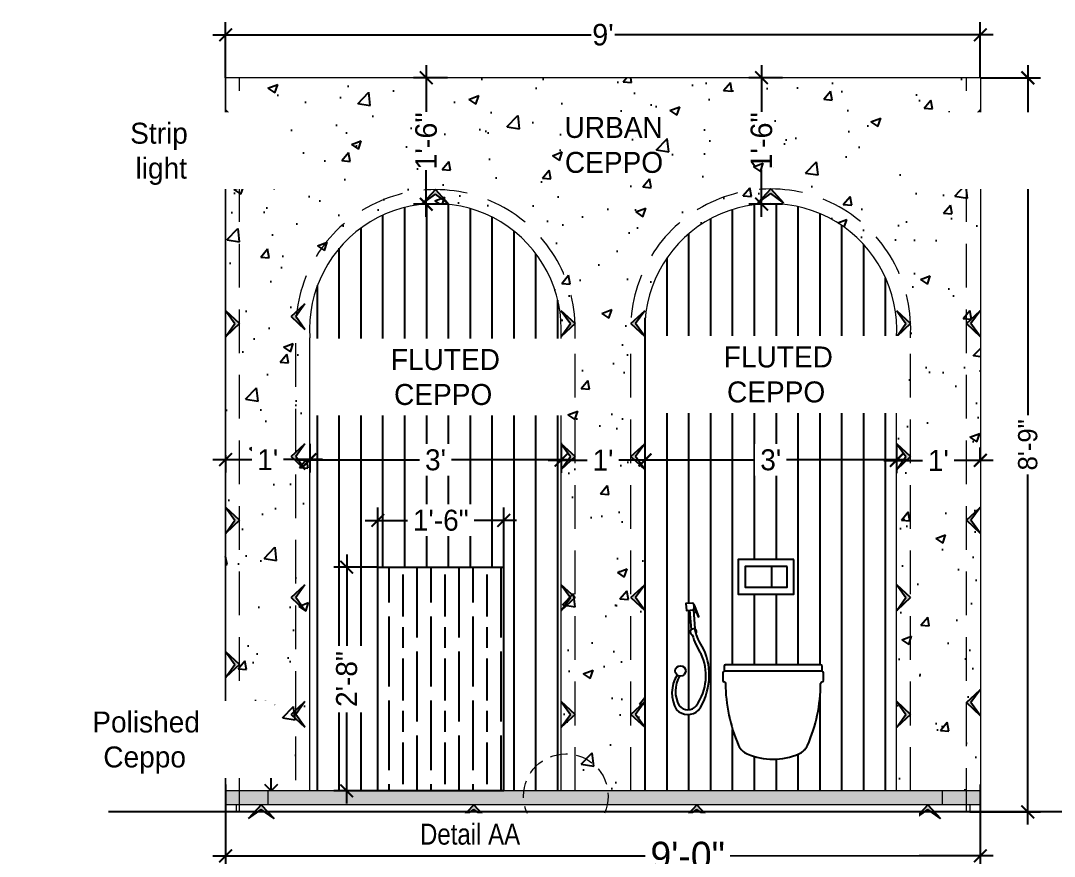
# Model space of a CAD drawing. Header units: inches. Extents: x -137722 to 81594, y -22256 to -1207.
# Drawn here: x -62789.3 to -62641.5, y -2087.5 to -1968 of the extents above; entities that cross this region are included whole.
import ezdxf

# ---------------------------------------------------------------- set-up
doc = ezdxf.new("R2010")
doc.units = ezdxf.units.IN
doc.header["$LTSCALE"] = 0.05
doc.header["$MEASUREMENT"] = 0
doc.header["$PDMODE"] = 3
doc.header["$PDSIZE"] = -4
doc.linetypes.add('A2-XREF-115_FURN$0$HIDDEN', pattern=[0.375, 0.25, -0.125])
doc.linetypes.add('DASHED2', pattern=[0.375, 0.25, -0.125])
doc.layers.get('Defpoints').update_dxf_attribs({"linetype": 'DASHED2'})
for name, color, linetype in [('Civil Dimension - Text', 7, 'Continuous'), ('Flooring Hatch', 251, 'Continuous'), ('FURNIITURE', 6, 'Continuous'), ('HATCH', 251, 'Continuous'), ('text', 176, 'Continuous')]:
    doc.layers.add(name, color=color, linetype=linetype)
doc.layers.add('FURNITURE', color=36, linetype='Continuous', lineweight=18)
doc.styles.add('4MMOF3-8', font='ARIALN.TTF', dxfattribs={"height": 5.12})
doc.styles.add('9-128OF1-4', font='stylu.ttf')
doc.dimstyles.new('DIM 1-4', dxfattribs={"dimtxt": 3.0792, "dimasz": 1.82, "dimexe": 1.82, "dimexo": 0, "dimgap": 0.09, "dimtad": 0, "dimzin": 0, "dimdsep": 46, "dimlunit": 4, "dimtxsty": '9-128OF1-4', "dimblk": 'ARCHTICK', "dimcen": 1.8125, "dimdle": 1.82, "dimclrd": 8, "dimclre": 8, "dimadec": 0, "dimazin": 0, "dimtfac": 1, "dimtofl": 0, "dimtmove": 0, "dimatfit": 3, "dimldrblk": 'OPEN90', "dimfxl": 1, "dimtolj": 1, "dimtzin": 0, "dimlwd": -1, "dimarcsym": 0})

# ---------------------------------------------------------------- blocks, each defined once
blk = doc.blocks.new('adwawd')
at = {"layer": 'Flooring Hatch', "ltscale": 50, "true_color": 0xcd6928, "transparency": 33554687}
h = blk.add_hatch(color=32, dxfattribs=at)
h.dxf.hatch_style = 1
h.paths.add_polyline_path([(-77941.34, -7094.04), (-77946.01, -7099.05), (-77941.34, -7095.73), (-77936.68, -7099.05)])
at = {"layer": 'Civil Dimension - Text', "color": 2, "ltscale": 50}
for p, q in [((-77941.34, -7094.04), (-77946.01, -7099.05)), ((-77946.01, -7099.05), (-77941.34, -7095.73)), ((-77941.34, -7094.04), (-77936.68, -7099.05)), ((-77936.68, -7099.05), (-77941.34, -7095.73))]:
    blk.add_line(p, q, dxfattribs=at)
blk = doc.blocks.new('_ArchTick')
at = {"color": 0, "const_width": 0.15}
blk.add_lwpolyline([(-0.5, -0.5), (0.5, 0.5)], dxfattribs=at)
blk = doc.blocks.new('*D443')
at = {"layer": 'Civil Dimension - Text', "color": 8, "lineweight": -2, "ltscale": 50, "transparency": 16777216}
for p, q in [((-62738.24, -2046.19), (-62738.24, -2037.67)), ((-62720.24, -2046.19), (-62720.24, -2037.67))]:
    blk.add_line(p, q, dxfattribs=at)
at = {"layer": 'Civil Dimension - Text', "color": 8, "ltscale": 50, "transparency": 16777216}
for p, q in [((-62740.06, -2039.49), (-62733.29, -2039.49)), ((-62718.42, -2039.49), (-62725.2, -2039.49))]:
    blk.add_line(p, q, dxfattribs=at)
at = {"layer": 'Defpoints', "color": 0, "ltscale": 50, "transparency": 16777216}
for p in [(-62738.24, -2039.49), (-62738.24, -2046.19), (-62720.24, -2046.19)]:
    blk.add_point(p, dxfattribs=at)
at = {"layer": 'Civil Dimension - Text', "color": 8, "ltscale": 50, "transparency": 16777216, "xscale": 1.82, "yscale": 1.82, "zscale": 1.82, "rotation": 180}
blk.add_blockref('_ArchTick', (-62738.24, -2039.49), dxfattribs=at)
at = {"layer": 'Civil Dimension - Text', "color": 8, "ltscale": 50, "transparency": 16777216, "xscale": 1.82, "yscale": 1.82, "zscale": 1.82}
blk.add_blockref('_ArchTick', (-62720.24, -2039.49), dxfattribs=at)
at = {"layer": 'Civil Dimension - Text', "color": 0, "ltscale": 50, "transparency": 16777216, "insert": (-62729.24, -2039.49), "char_height": 3, "attachment_point": 5, "style": '9-128OF1-4', "bg_fill": 3, "box_fill_scale": 1.25, "bg_fill_color": 256, "bg_fill_true_color": 13158600, "bg_fill_transparency": 0}
blk.add_mtext('\\A1;1\'-6"', dxfattribs=at)
blk = doc.blocks.new('_Open90')
at = {"color": 0, "linetype": 'ByBlock', "lineweight": -2}
for p, q in [((0, 0), (-1, 0)), ((-0.5, 0.5), (0, 0)), ((0, 0), (-0.5, -0.5))]:
    blk.add_line(p, q, dxfattribs=at)
blk = doc.blocks.new('*D444')
at = {"layer": 'Civil Dimension - Text', "color": 8, "ltscale": 50, "transparency": 16777216}
for p, q in [((-62742.69, -2044.37), (-62742.69, -2057.7)), ((-62742.69, -2080.01), (-62742.69, -2066.68))]:
    blk.add_line(p, q, dxfattribs=at)
at = {"layer": 'Civil Dimension - Text', "color": 8, "lineweight": -2, "ltscale": 50, "transparency": 16777216}
for p, q in [((-62738.24, -2046.19), (-62744.51, -2046.19)), ((-62738.24, -2078.19), (-62744.51, -2078.19))]:
    blk.add_line(p, q, dxfattribs=at)
at = {"layer": 'Defpoints', "color": 0, "ltscale": 50, "transparency": 16777216}
for p in [(-62738.24, -2046.19), (-62742.69, -2078.19), (-62738.24, -2078.19)]:
    blk.add_point(p, dxfattribs=at)
at = {"layer": 'Civil Dimension - Text', "color": 8, "ltscale": 50, "transparency": 16777216, "xscale": 1.82, "yscale": 1.82, "zscale": 1.82}
for p, rotation in [((-62742.69, -2046.19), 90), ((-62742.69, -2078.19), 270)]:
    blk.add_blockref('_ArchTick', p, dxfattribs=dict(at, rotation=rotation))
at = {"layer": 'Civil Dimension - Text', "color": 0, "ltscale": 50, "transparency": 16777216, "insert": (-62742.69, -2062.19), "char_height": 3, "attachment_point": 5, "rotation": 90, "style": '9-128OF1-4', "bg_fill": 3, "box_fill_scale": 1.25, "bg_fill_color": 256, "bg_fill_true_color": 13158600, "bg_fill_transparency": 0}
blk.add_mtext('\\A1;2\'-8"', dxfattribs=at)
blk = doc.blocks.new('*D445')
at = {"layer": 'Civil Dimension - Text', "color": 8, "ltscale": 50, "transparency": 16777216}
for p, q in [((-62645.29, -1974.37), (-62645.29, -2024.45)), ((-62645.29, -2083.01), (-62645.29, -2032.93))]:
    blk.add_line(p, q, dxfattribs=at)
at = {"layer": 'Civil Dimension - Text', "color": 8, "lineweight": -2, "ltscale": 50, "transparency": 16777216}
for p, q in [((-62652.08, -1976.19), (-62643.47, -1976.19)), ((-62653.58, -2081.19), (-62643.47, -2081.19))]:
    blk.add_line(p, q, dxfattribs=at)
at = {"layer": 'Defpoints', "color": 0, "ltscale": 50, "transparency": 16777216}
for p in [(-62652.08, -1976.19), (-62653.58, -2081.19), (-62645.29, -2081.19)]:
    blk.add_point(p, dxfattribs=at)
at = {"layer": 'Civil Dimension - Text', "color": 8, "ltscale": 50, "transparency": 16777216, "xscale": 1.82, "yscale": 1.82, "zscale": 1.82}
for p, rotation in [((-62645.29, -1976.19), 90), ((-62645.29, -2081.19), 270)]:
    blk.add_blockref('_ArchTick', p, dxfattribs=dict(at, rotation=rotation))
at = {"layer": 'Civil Dimension - Text', "color": 0, "ltscale": 50, "transparency": 16777216, "insert": (-62645.29, -2028.69), "char_height": 2.75, "attachment_point": 5, "rotation": 90, "style": '9-128OF1-4'}
blk.add_mtext('\\A1;8\'-9"', dxfattribs=at)
blk = doc.blocks.new('*D446')
at = {"layer": 'Civil Dimension - Text', "color": 8, "lineweight": -2, "ltscale": 50, "transparency": 16777216}
for p, q in [((-62760, -2077.29), (-62760, -2089.31)), ((-62652.08, -2077.29), (-62652.08, -2089.31))]:
    blk.add_line(p, q, dxfattribs=at)
at = {"layer": 'Civil Dimension - Text', "color": 8, "ltscale": 50, "transparency": 16777216}
for p, q in [((-62761.82, -2087.49), (-62699.99, -2087.49)), ((-62650.26, -2087.49), (-62687.87, -2087.49))]:
    blk.add_line(p, q, dxfattribs=at)
at = {"layer": 'Defpoints', "color": 0, "ltscale": 50, "transparency": 16777216}
for p in [(-62760, -2077.29), (-62652.08, -2077.29), (-62652.08, -2087.49)]:
    blk.add_point(p, dxfattribs=at)
at = {"layer": 'Civil Dimension - Text', "color": 8, "ltscale": 50, "transparency": 16777216, "xscale": 1.82, "yscale": 1.82, "zscale": 1.82, "rotation": 180}
blk.add_blockref('_ArchTick', (-62760, -2087.49), dxfattribs=at)
at = {"layer": 'Civil Dimension - Text', "color": 8, "ltscale": 50, "transparency": 16777216, "xscale": 1.82, "yscale": 1.82, "zscale": 1.82}
blk.add_blockref('_ArchTick', (-62652.08, -2087.49), dxfattribs=at)
at = {"layer": 'Civil Dimension - Text', "color": 0, "ltscale": 50, "transparency": 16777216, "insert": (-62693.93, -2087.49), "char_height": 4, "attachment_point": 5, "style": '9-128OF1-4'}
blk.add_mtext('\\A1;9\'-0"', dxfattribs=at)
blk = doc.blocks.new('*D517')
at = {"layer": 'Civil Dimension - Text', "color": 8, "lineweight": -2, "ltscale": 50, "transparency": 16777216}
for p, q in [((-62747.97, -2028.55), (-62747.97, -2032.67)), ((-62712, -2028.55), (-62712, -2032.67))]:
    blk.add_line(p, q, dxfattribs=at)
at = {"layer": 'Civil Dimension - Text', "color": 8, "ltscale": 50, "transparency": 16777216}
for p, q in [((-62749.79, -2030.85), (-62731.65, -2030.85)), ((-62710.18, -2030.85), (-62728.32, -2030.85))]:
    blk.add_line(p, q, dxfattribs=at)
at = {"layer": 'Defpoints', "color": 0, "ltscale": 50, "transparency": 16777216}
for p in [(-62747.97, -2028.55), (-62712, -2028.55), (-62747.97, -2030.85)]:
    blk.add_point(p, dxfattribs=at)
at = {"layer": 'Civil Dimension - Text', "color": 8, "ltscale": 50, "transparency": 16777216, "xscale": 1.82, "yscale": 1.82, "zscale": 1.82, "rotation": 180}
blk.add_blockref('_ArchTick', (-62747.97, -2030.85), dxfattribs=at)
at = {"layer": 'Civil Dimension - Text', "color": 8, "ltscale": 50, "transparency": 16777216, "xscale": 1.82, "yscale": 1.82, "zscale": 1.82}
blk.add_blockref('_ArchTick', (-62712, -2030.85), dxfattribs=at)
at = {"layer": 'Civil Dimension - Text', "color": 0, "ltscale": 50, "transparency": 16777216, "insert": (-62729.99, -2030.85), "char_height": 3, "attachment_point": 5, "style": '9-128OF1-4', "bg_fill": 3, "box_fill_scale": 1.25, "bg_fill_color": 256, "bg_fill_true_color": 13158600, "bg_fill_transparency": 0}
blk.add_mtext("\\A1;3'", dxfattribs=at)
blk = doc.blocks.new('*D518')
at = {"layer": 'Civil Dimension - Text', "color": 8, "lineweight": -2, "ltscale": 50, "transparency": 16777216}
for p, q in [((-62700.04, -2028.55), (-62700.04, -2032.67)), ((-62664.07, -2028.55), (-62664.07, -2032.67))]:
    blk.add_line(p, q, dxfattribs=at)
at = {"layer": 'Civil Dimension - Text', "color": 8, "ltscale": 50, "transparency": 16777216}
for p, q in [((-62701.86, -2030.85), (-62683.72, -2030.85)), ((-62662.25, -2030.85), (-62680.39, -2030.85))]:
    blk.add_line(p, q, dxfattribs=at)
at = {"layer": 'Defpoints', "color": 0, "ltscale": 50, "transparency": 16777216}
for p in [(-62700.04, -2028.55), (-62664.07, -2028.55), (-62700.04, -2030.85)]:
    blk.add_point(p, dxfattribs=at)
at = {"layer": 'Civil Dimension - Text', "color": 8, "ltscale": 50, "transparency": 16777216, "xscale": 1.82, "yscale": 1.82, "zscale": 1.82, "rotation": 180}
blk.add_blockref('_ArchTick', (-62700.04, -2030.85), dxfattribs=at)
at = {"layer": 'Civil Dimension - Text', "color": 8, "ltscale": 50, "transparency": 16777216, "xscale": 1.82, "yscale": 1.82, "zscale": 1.82}
blk.add_blockref('_ArchTick', (-62664.07, -2030.85), dxfattribs=at)
at = {"layer": 'Civil Dimension - Text', "color": 0, "ltscale": 50, "transparency": 16777216, "insert": (-62682.05, -2030.85), "char_height": 3, "attachment_point": 5, "style": '9-128OF1-4', "bg_fill": 3, "box_fill_scale": 1.25, "bg_fill_color": 256, "bg_fill_true_color": 13158600, "bg_fill_transparency": 0}
blk.add_mtext("\\A1;3'", dxfattribs=at)
blk = doc.blocks.new('*D519')
at = {"layer": 'Civil Dimension - Text', "color": 8, "lineweight": -2, "ltscale": 50, "transparency": 16777216}
for p, q in [((-62712.04, -2028.38), (-62712.04, -2032.7)), ((-62700.04, -2028.38), (-62700.04, -2032.7))]:
    blk.add_line(p, q, dxfattribs=at)
at = {"layer": 'Civil Dimension - Text', "color": 8, "ltscale": 50, "transparency": 16777216}
for p, q in [((-62713.86, -2030.88), (-62707.17, -2030.88)), ((-62698.22, -2030.88), (-62704.91, -2030.88))]:
    blk.add_line(p, q, dxfattribs=at)
at = {"layer": 'Defpoints', "color": 0, "ltscale": 50, "transparency": 16777216}
for p in [(-62712.04, -2028.38), (-62700.04, -2028.38), (-62700.04, -2030.88)]:
    blk.add_point(p, dxfattribs=at)
at = {"layer": 'Civil Dimension - Text', "color": 8, "ltscale": 50, "transparency": 16777216, "xscale": 1.82, "yscale": 1.82, "zscale": 1.82, "rotation": 180}
blk.add_blockref('_ArchTick', (-62712.04, -2030.88), dxfattribs=at)
at = {"layer": 'Civil Dimension - Text', "color": 8, "ltscale": 50, "transparency": 16777216, "xscale": 1.82, "yscale": 1.82, "zscale": 1.82}
blk.add_blockref('_ArchTick', (-62700.04, -2030.88), dxfattribs=at)
at = {"layer": 'Civil Dimension - Text', "color": 0, "ltscale": 50, "transparency": 16777216, "insert": (-62706.04, -2030.88), "char_height": 3, "attachment_point": 5, "style": '9-128OF1-4', "bg_fill": 3, "box_fill_scale": 1.25, "bg_fill_color": 256, "bg_fill_true_color": 13158600, "bg_fill_transparency": 0}
blk.add_mtext("\\A1;1'", dxfattribs=at)
blk = doc.blocks.new('*D520')
at = {"layer": 'Civil Dimension - Text', "color": 8, "lineweight": -2, "ltscale": 50, "transparency": 16777216}
for p, q in [((-62652.08, -2030.91), (-62652.08, -2029.09)), ((-62664.08, -2030.91), (-62664.08, -2032.73))]:
    blk.add_line(p, q, dxfattribs=at)
at = {"layer": 'Civil Dimension - Text', "color": 8, "ltscale": 50, "transparency": 16777216}
for p, q in [((-62665.9, -2030.91), (-62659.21, -2030.91)), ((-62650.26, -2030.91), (-62656.95, -2030.91))]:
    blk.add_line(p, q, dxfattribs=at)
at = {"layer": 'Defpoints', "color": 0, "ltscale": 50, "transparency": 16777216}
for p in [(-62664.08, -2030.91), (-62652.08, -2030.91), (-62652.08, -2030.91)]:
    blk.add_point(p, dxfattribs=at)
at = {"layer": 'Civil Dimension - Text', "color": 8, "ltscale": 50, "transparency": 16777216, "xscale": 1.82, "yscale": 1.82, "zscale": 1.82, "rotation": 180}
blk.add_blockref('_ArchTick', (-62664.08, -2030.91), dxfattribs=at)
at = {"layer": 'Civil Dimension - Text', "color": 8, "ltscale": 50, "transparency": 16777216, "xscale": 1.82, "yscale": 1.82, "zscale": 1.82}
blk.add_blockref('_ArchTick', (-62652.08, -2030.91), dxfattribs=at)
at = {"layer": 'Civil Dimension - Text', "color": 0, "ltscale": 50, "transparency": 16777216, "insert": (-62658.08, -2030.91), "char_height": 3, "attachment_point": 5, "style": '9-128OF1-4', "bg_fill": 3, "box_fill_scale": 1.25, "bg_fill_color": 256, "bg_fill_true_color": 13158600, "bg_fill_transparency": 0}
blk.add_mtext("\\A1;1'", dxfattribs=at)
blk = doc.blocks.new('*D521')
at = {"layer": 'Civil Dimension - Text', "color": 8, "ltscale": 50, "transparency": 16777216}
for p, q in [((-62761.82, -2030.81), (-62755.11, -2030.81)), ((-62746.15, -2030.81), (-62752.85, -2030.81))]:
    blk.add_line(p, q, dxfattribs=at)
at = {"layer": 'Civil Dimension - Text', "color": 8, "lineweight": -2, "ltscale": 50, "transparency": 16777216}
for p, q in [((-62760, -2030.19), (-62760, -2032.63)), ((-62747.97, -2030.19), (-62747.97, -2032.63))]:
    blk.add_line(p, q, dxfattribs=at)
at = {"layer": 'Defpoints', "color": 0, "ltscale": 50, "transparency": 16777216}
for p in [(-62760, -2030.19), (-62760, -2030.81), (-62747.97, -2030.19)]:
    blk.add_point(p, dxfattribs=at)
at = {"layer": 'Civil Dimension - Text', "color": 8, "ltscale": 50, "transparency": 16777216, "xscale": 1.82, "yscale": 1.82, "zscale": 1.82, "rotation": 180}
blk.add_blockref('_ArchTick', (-62760, -2030.81), dxfattribs=at)
at = {"layer": 'Civil Dimension - Text', "color": 8, "ltscale": 50, "transparency": 16777216, "xscale": 1.82, "yscale": 1.82, "zscale": 1.82}
blk.add_blockref('_ArchTick', (-62747.97, -2030.81), dxfattribs=at)
at = {"layer": 'Civil Dimension - Text', "color": 0, "ltscale": 50, "transparency": 16777216, "insert": (-62753.98, -2030.81), "char_height": 3, "attachment_point": 5, "style": '9-128OF1-4', "bg_fill": 3, "box_fill_scale": 1.25, "bg_fill_color": 256, "bg_fill_true_color": 13158600, "bg_fill_transparency": 0}
blk.add_mtext("\\A1;1'", dxfattribs=at)
blk = doc.blocks.new('*D538')
at = {"layer": 'Civil Dimension - Text', "color": 8, "ltscale": 50, "transparency": 16777216}
for p, q in [((-62731.32, -1974.37), (-62731.32, -1981.08)), ((-62731.32, -1996.09), (-62731.32, -1989.38))]:
    blk.add_line(p, q, dxfattribs=at)
at = {"layer": 'Civil Dimension - Text', "color": 8, "lineweight": -2, "ltscale": 50, "transparency": 16777216}
for p, q in [((-62728.29, -1976.19), (-62733.14, -1976.19)), ((-62728.29, -1994.27), (-62733.14, -1994.27))]:
    blk.add_line(p, q, dxfattribs=at)
at = {"layer": 'Defpoints', "color": 0, "ltscale": 50, "transparency": 16777216}
for p in [(-62731.32, -1976.19), (-62728.29, -1976.19), (-62728.29, -1994.27)]:
    blk.add_point(p, dxfattribs=at)
at = {"layer": 'Civil Dimension - Text', "color": 8, "ltscale": 50, "transparency": 16777216, "xscale": 1.82, "yscale": 1.82, "zscale": 1.82}
for p, rotation in [((-62731.32, -1976.19), 90), ((-62731.32, -1994.27), 270)]:
    blk.add_blockref('_ArchTick', p, dxfattribs=dict(at, rotation=rotation))
at = {"layer": 'Civil Dimension - Text', "ltscale": 50, "transparency": 16777216, "insert": (-62731.32, -1985.23), "char_height": 3.079, "attachment_point": 5, "rotation": 90, "style": '9-128OF1-4'}
blk.add_mtext('\\A1;1\'-6"', dxfattribs=at)
blk = doc.blocks.new('*D539')
at = {"layer": 'Civil Dimension - Text', "color": 8, "ltscale": 50, "transparency": 16777216}
for p, q in [((-62683.37, -1974.36), (-62683.37, -1981.06)), ((-62683.37, -1996.08), (-62683.37, -1989.37))]:
    blk.add_line(p, q, dxfattribs=at)
at = {"layer": 'Civil Dimension - Text', "color": 8, "lineweight": -2, "ltscale": 50, "transparency": 16777216}
for p, q in [((-62680.35, -1976.18), (-62685.19, -1976.18)), ((-62680.35, -1994.26), (-62685.19, -1994.26))]:
    blk.add_line(p, q, dxfattribs=at)
at = {"layer": 'Defpoints', "color": 0, "ltscale": 50, "transparency": 16777216}
for p in [(-62683.37, -1976.18), (-62680.35, -1976.18), (-62680.35, -1994.26)]:
    blk.add_point(p, dxfattribs=at)
at = {"layer": 'Civil Dimension - Text', "color": 8, "ltscale": 50, "transparency": 16777216, "xscale": 1.82, "yscale": 1.82, "zscale": 1.82}
for p, rotation in [((-62683.37, -1976.18), 90), ((-62683.37, -1994.26), 270)]:
    blk.add_blockref('_ArchTick', p, dxfattribs=dict(at, rotation=rotation))
at = {"layer": 'Civil Dimension - Text', "ltscale": 50, "transparency": 16777216, "insert": (-62683.37, -1985.22), "char_height": 3.079, "attachment_point": 5, "rotation": 90, "style": '9-128OF1-4'}
blk.add_mtext('\\A1;1\'-6"', dxfattribs=at)
blk = doc.blocks.new('*D587')
at = {"layer": 'Civil Dimension - Text', "color": 8, "lineweight": -2, "ltscale": 50, "transparency": 16777216}
for p, q in [((-62760, -1976.19), (-62760, -1968.22)), ((-62652.08, -1976.19), (-62652.08, -1968.22))]:
    blk.add_line(p, q, dxfattribs=at)
at = {"layer": 'Civil Dimension - Text', "color": 8, "ltscale": 50, "transparency": 16777216}
for p, q in [((-62761.82, -1970.04), (-62707.73, -1970.04)), ((-62650.26, -1970.04), (-62704.35, -1970.04))]:
    blk.add_line(p, q, dxfattribs=at)
at = {"layer": 'Defpoints', "color": 0, "ltscale": 50, "transparency": 16777216}
for p in [(-62652.08, -1970.04), (-62760, -1976.19), (-62652.08, -1976.19)]:
    blk.add_point(p, dxfattribs=at)
at = {"layer": 'Civil Dimension - Text', "color": 8, "ltscale": 50, "transparency": 16777216, "xscale": 1.82, "yscale": 1.82, "zscale": 1.82, "rotation": 180}
blk.add_blockref('_ArchTick', (-62760, -1970.04), dxfattribs=at)
at = {"layer": 'Civil Dimension - Text', "color": 8, "ltscale": 50, "transparency": 16777216, "xscale": 1.82, "yscale": 1.82, "zscale": 1.82}
blk.add_blockref('_ArchTick', (-62652.08, -1970.04), dxfattribs=at)
at = {"layer": 'Civil Dimension - Text', "ltscale": 50, "transparency": 16777216, "insert": (-62706.04, -1970.04), "char_height": 3.079, "attachment_point": 5, "style": '9-128OF1-4'}
blk.add_mtext("\\A1;9'", dxfattribs=at)

msp = doc.modelspace()

# ---------------------------------------------------------------- hatches: boundary and pattern name
at = {"ltscale": 50, "true_color": 0x636466}
h = msp.add_hatch(dxfattribs=at)
h.set_pattern_fill('ANSI31', color=251, scale=25, angle=45)
h.paths.add_polyline_path([(-62747.9686, -2013.3722), (-62747.9686, -2078.1898), (-62738.2432, -2078.1898), (-62738.2432, -2046.1898), (-62720.2432, -2046.1898), (-62720.2432, -2078.1898), (-62712.0377, -2078.1898), (-62712.0377, -2013.3722, 1.06791546)])
h.paths.add_polyline_path([(-62735.2553, -2042.9082), (-62724.316, -2042.9082), (-62724.316, -2035.9573), (-62735.2553, -2035.9573)], flags=24)
h.paths.add_polyline_path([(-62739.2613, -2067.7615), (-62739.2613, -2056.8223), (-62746.2122, -2056.8223), (-62746.2122, -2067.7615)], flags=24)
h.paths.add_polyline_path([(-62737.4905, -2024.9579), (-62721.1069, -2024.9579), (-62721.1069, -2012.9806), (-62737.4905, -2012.9806)], flags=24)
h = msp.add_hatch(dxfattribs=at)
h.set_pattern_fill('ANSI31', color=251, scale=25, angle=45)
h.paths.add_polyline_path([(-62700.0377, -2013.3722), (-62700.0377, -2078.1898), (-62664.0769, -2078.1898), (-62664.0769, -2013.3722, 1.06771672)])
h.paths.add_polyline_path([(-62686.7238, -2045.0714), (-62678.7238, -2045.0714), (-62678.7238, -2050.0714), (-62686.7238, -2050.0714)], flags=16)
h.paths.add_polyline_path([(-62685.7238, -2046.0714), (-62679.7238, -2046.0714), (-62679.7238, -2049.0714), (-62685.7238, -2049.0714)], flags=0)
h.paths.add_polyline_path([(-62693.1874, -2051.3131, -0.08547699), (-62693.042, -2051.5861, -0.2054124), (-62692.8913, -2051.7111), (-62692.3291, -2053.2386), (-62692.4302, -2053.2891), (-62692.6863, -2052.6184), (-62693.0841, -2052.6184), (-62692.8959, -2054.9976, -0.45000557), (-62692.7254, -2055.6772, 0.07908782), (-62691.6416, -2057.8729, -0.25854156), (-62692.3628, -2066.6481, -0.39615878), (-62695.5232, -2066.599, -0.28015457), (-62695.435, -2061.616, -0.22729843), (-62695.7153, -2061.0313, -1), (-62694.2153, -2061.0313, -0.47281185), (-62695.1112, -2061.767, 0.26248141), (-62695.1276, -2066.0281, 0.47720467), (-62692.7187, -2066.0038, 0.27532627), (-62692.0301, -2058.513, -0.08906299), (-62693.2637, -2055.8557, -0.5964018), (-62693.3987, -2055.0432), (-62693.6154, -2052.3501), (-62694.1054, -2052.3888), (-62694.1842, -2051.3919)], flags=16)
h.paths.add_polyline_path([(-62674.9156, -2060.1511, -0.41421356), (-62674.7184, -2060.3483), (-62674.7184, -2061.0428, -0.33167927), (-62674.5212, -2061.3074), (-62674.5212, -2062.4116, -0.41386714), (-62674.7181, -2062.6088, 0.41326295), (-62674.9151, -2062.8056, -0.10336346), (-62676.7884, -2071.6791, -0.19194948), (-62678.0372, -2072.9082, -0.20175859), (-62685.3994, -2072.9082, -0.19194948), (-62686.6482, -2071.6791, -0.10336346), (-62688.5215, -2062.8056, 0.41360963), (-62688.7187, -2062.6088), (-62688.7182, -2062.6088, -0.41421356), (-62688.9154, -2062.4116), (-62688.9154, -2061.3074, -0.33167927), (-62688.7182, -2061.0428), (-62688.7182, -2060.3483, -0.41421356), (-62688.5211, -2060.1511)], flags=16)
h.paths.add_polyline_path([(-62689.8786, -2024.5924), (-62673.495, -2024.5924), (-62673.495, -2012.6151), (-62689.8786, -2012.6151)], flags=24)
at = {"ltscale": 50, "true_color": 0xf27172}
h = msp.add_hatch(color=11, dxfattribs=at)
h.dxf.hatch_style = 1
h.paths.add_polyline_path([(-62753.9529, -2078.1898), (-62759.9986, -2078.1898), (-62759.9986, -2080.1898), (-62753.9529, -2080.1898)])
h = msp.add_hatch(color=11, dxfattribs=at)
h.dxf.hatch_style = 1
h.paths.add_polyline_path([(-62662.6848, -2078.9407, -0.03112772), (-62662.638, -2078.1898), (-62753.9529, -2078.1898), (-62753.9529, -2080.1898), (-62662.5544, -2080.1898, -0.05205009)])
h = msp.add_hatch(color=11, dxfattribs=at)
h.dxf.hatch_style = 1
h.paths.add_polyline_path([(-62657.5236, -2078.1898), (-62662.638, -2078.1898, 0.03112772), (-62662.6848, -2078.9407, 0.05205009), (-62662.5544, -2080.1898), (-62657.5236, -2080.1898)])
h = msp.add_hatch(color=11, dxfattribs=at)
h.dxf.hatch_style = 1
h.paths.add_polyline_path([(-62652.0769, -2078.1898), (-62657.5236, -2078.1898), (-62657.5236, -2080.1898), (-62652.0769, -2080.1898)])
at = {"layer": 'Civil Dimension - Text', "ltscale": 50, "true_color": 0x939598}
h = msp.add_hatch(dxfattribs=at)
h.set_pattern_fill('GOST_WOOD', color=252)
h.set_pattern_definition([(90, (8261.399, 6720.7494), (6, -4e-16), [10, -2]), (90, (8263.399, 6718.7494), (6, -4e-16), [6, -1.5, 3, -1.5]), (90, (8265.399, 6715.7494), (6, -4e-16), [10, -2])])
h.paths.add_polyline_path([(-62738.2432, -2078.1898), (-62720.2432, -2078.1898), (-62720.2432, -2046.1898), (-62738.2432, -2046.1898)])

# ---------------------------------------------------------------- linework, layer by layer
at = {"ltscale": 200}
for p, q in [((-62681.9233, -2046.0714), (-62681.9233, -2049.0714)), ((-62688.7182, -2061.0313), (-62674.7184, -2061.0313))]:
    msp.add_line(p, q, dxfattribs=at)
at = {"ltscale": 50}
msp.add_line((-62633.9082, -2081.1898), (-62776.7645, -2081.1898), dxfattribs=at)
at = {"ltscale": 200}
for points in [[(-62678.7238, -2045.0714), (-62686.7238, -2045.0714), (-62686.7238, -2050.0714), (-62678.7238, -2050.0714)], [(-62679.7238, -2046.0714), (-62685.7238, -2046.0714), (-62685.7238, -2049.0714), (-62679.7238, -2049.0714)]]:
    msp.add_lwpolyline(points, close=True, dxfattribs=at)
for points in [[(-62693.1085, -2052.31, 0.29888427), (-62693.1874, -2051.3131), (-62694.1842, -2051.3919), (-62694.1054, -2052.3888), (-62693.1085, -2052.31), (-62692.8959, -2054.9976)], [(-62692.999, -2051.7997), (-62692.4302, -2053.2891), (-62692.3291, -2053.2386), (-62692.8913, -2051.7111, 0.2054124), (-62693.042, -2051.5861)], [(-62695.435, -2061.616, 0.28015457), (-62695.5232, -2066.599, 0.39615878), (-62692.3628, -2066.6481, 0.25854156), (-62691.6416, -2057.8729, -0.10232625), (-62692.9061, -2054.9826), (-62693.3953, -2055.086), (-62693.6154, -2052.3501)], [(-62693.3942, -2055.0397, 0.60059798), (-62693.2637, -2055.8557)], [(-62693.2637, -2055.8557, 0.09009201), (-62692.0106, -2058.5406)], [(-62692.7148, -2055.661, 0.43764919), (-62692.8959, -2054.9976)], [(-62692.7187, -2066.0038, 0.27576203), (-62692.0352, -2058.5022)]]:
    msp.add_lwpolyline(points, format="xyb", dxfattribs=at)
msp.add_lwpolyline([(-62693.0841, -2052.6184), (-62692.6863, -2052.6184)], dxfattribs=at)
msp.add_lwpolyline([(-62674.9151, -2062.8056, -0.41360963), (-62674.7179, -2062.6088), (-62674.7184, -2062.6088, 0.41421356), (-62674.5212, -2062.4116), (-62674.5212, -2061.3074, 0.33167927), (-62674.7184, -2061.0428), (-62674.7184, -2060.3483, 0.41421356), (-62674.9156, -2060.1511), (-62688.5211, -2060.1511, 0.41421356), (-62688.7182, -2060.3483), (-62688.7182, -2061.0428, 0.33167927), (-62688.9154, -2061.3074), (-62688.9154, -2062.4116, 0.41421356), (-62688.7182, -2062.6088), (-62688.7187, -2062.6088, -0.41360963), (-62688.5215, -2062.8056, 0.10336346), (-62686.6482, -2071.6791, 0.19194948), (-62685.3994, -2072.9082, 0.20175859), (-62678.0372, -2072.9082, 0.19194948), (-62676.7884, -2071.6791, 0.10336346)], format="xyb", close=True, dxfattribs=at)
msp.add_circle((-62694.9653, -2061.0313), 0.75, dxfattribs=at)
for centre, radius, start, end in [((-62691.3405, -2063.9121), 4.3381, 150.36503, 209.194261), ((-62693.933, -2065.0413), 1.5495, 219.55762, 321.600397)]:
    msp.add_arc(centre, radius, start, end, dxfattribs=at)
at = {"layer": 'FURNIITURE', "ltscale": 50}
msp.add_lwpolyline([(-62720.2432, -2046.1898), (-62720.2432, -2078.1898), (-62738.2432, -2078.1898), (-62738.2432, -2046.1898)], close=True, dxfattribs=at)
at = {"layer": 'FURNITURE', "color": 6, "ltscale": 50}
for p, q in [((-62652.0769, -1976.1898), (-62759.9986, -1976.1898)), ((-62759.9986, -1976.1898), (-62759.9986, -2078.1898)), ((-62759.9986, -2081.1898), (-62759.9986, -1976.1898)), ((-62652.0769, -1976.1898), (-62652.0769, -2078.1898)), ((-62747.9686, -2078.1898), (-62747.9686, -2013.3722)), ((-62712.0377, -2078.1898), (-62712.0377, -2013.3722)), ((-62700.0377, -2078.1898), (-62700.0377, -2013.3722)), ((-62664.0769, -2078.1898), (-62664.0769, -2013.3722)), ((-62652.0769, -2078.1898), (-62759.9986, -2078.1898)), ((-62759.9986, -2078.1898), (-62759.9986, -2080.1898)), ((-62753.9529, -2078.1898), (-62753.9529, -2080.1898)), ((-62657.5236, -2078.1898), (-62657.5236, -2080.1898)), ((-62652.0769, -2078.1898), (-62652.0769, -2080.1898)), ((-62652.0769, -2080.1898), (-62759.9986, -2080.1898)), ((-62758.4986, -2080.1898), (-62758.4986, -2081.1898)), ((-62758.4986, -2081.1898), (-62653.5769, -2081.1898)), ((-62653.5769, -2080.1898), (-62653.5769, -2081.1898))]:
    msp.add_line(p, q, dxfattribs=at)
at = {"layer": 'FURNITURE', "color": 217, "linetype": 'A2-XREF-115_FURN$0$HIDDEN', "ltscale": 500, "true_color": 0x93278f}
for p, q in [((-62757.9986, -2081.1898), (-62757.9986, -1976.1898)), ((-62749.9562, -2076.6654), (-62749.9562, -2011.8478)), ((-62710.0377, -2078.1898), (-62710.0377, -2013.3722)), ((-62702.0377, -2078.1898), (-62702.0377, -2013.3722)), ((-62662.0769, -2078.1898), (-62662.0769, -2013.3722))]:
    msp.add_line(p, q, dxfattribs=at)
at = {"layer": 'FURNITURE', "linetype": 'A2-XREF-115_FURN$0$HIDDEN', "ltscale": 200}
msp.add_circle((-62711.3462, -2078.9407), 6.0484, dxfattribs=at)
at = {"layer": 'FURNITURE', "color": 217, "linetype": 'A2-XREF-115_FURN$0$HIDDEN', "ltscale": 500, "true_color": 0x93278f}
for centre, radius, start, end in [((-62729.9981, -2012.1859), 19.9991, 356.330843, 183.669157), ((-62682.0573, -2012.1136), 20.02, 356.39567, 183.60433)]:
    msp.add_arc(centre, radius, start, end, dxfattribs=at)
at = {"layer": 'FURNITURE', "color": 6, "ltscale": 50}
for centre, radius, start, end in [((-62730.0032, -2012.1908), 18.0042, 356.237882, 183.762118), ((-62682.0573, -2012.1932), 18.019, 356.248523, 183.751477)]:
    msp.add_arc(centre, radius, start, end, dxfattribs=at)

# ---------------------------------------------------------------- block references
at = {"layer": 'Civil Dimension - Text', "yscale": 0.3918184986101589, "zscale": 0.3918184986101589}
for p, xscale, rotation in [((-59978.4236, -32521.5245), 0.3918184986101589, 270), ((-65433.6519, -32521.5245), -0.3918184986101589, 90), ((-65530.2195, -32549.2033), -0.3918184986101589, 90), ((-59978.4236, -32550.2083), 0.3918184986101589, 270), ((-59930.4628, -32550.2083), 0.3918184986101589, 270), ((-65481.6127, -32550.2083), -0.3918184986101589, 90), ((-59882.5019, -32550.2083), 0.3918184986101589, 270), ((-65433.6519, -32550.2083), -0.3918184986101589, 90), ((-65530.2195, -32569.2403), -0.3918184986101589, 90), ((-59930.4628, -32569.2403), 0.3918184986101589, 270), ((-65481.6127, -32569.2403), -0.3918184986101589, 90), ((-59882.5019, -32569.2403), 0.3918184986101589, 270), ((-59978.4236, -32578.3383), 0.3918184986101589, 270), ((-65433.6519, -32578.3383), -0.3918184986101589, 90), ((-65530.2195, -32589.4064), -0.3918184986101589, 90), ((-59930.4628, -32589.4064), 0.3918184986101589, 270), ((-65481.6127, -32589.4064), -0.3918184986101589, 90), ((-59882.5019, -32589.4064), 0.3918184986101589, 270), ((-59978.4236, -32598.9716), 0.3918184986101589, 270), ((-65433.6519, -32604.4212), -0.3918184986101589, 90), ((-65530.2195, -32606.1038), -0.3918184986101589, 90), ((-59930.4628, -32606.1038), 0.3918184986101589, 270), ((-65481.6127, -32606.1038), -0.3918184986101589, 90), ((-59882.5019, -32606.1038), 0.3918184986101589, 270)]:
    msp.add_blockref('adwawd', p, dxfattribs=dict(at, xscale=xscale, rotation=rotation))
for p, xscale in [((-93268.8583, 787.3882), -0.3918184986101589), ((-93220.9176, 787.4814), -0.3918184986101589), ((-32216.0434, 699.3852), 0.3918184986101589), ((-32185.6615, 699.3852), 0.3918184986101589), ((-32153.7578, 699.3852), 0.3918184986101589), ((-32120.7186, 699.3852), 0.3918184986101589)]:
    msp.add_blockref('adwawd', p, dxfattribs=dict(at, xscale=xscale))

# ---------------------------------------------------------------- texts
at = {"layer": 'text', "ltscale": 50, "insert": (-62721.4667, -1985.8085), "char_height": 3, "attachment_point": 4, "style": '4MMOF3-8', "bg_fill": 2}
msp.add_mtext_dynamic_manual_height_columns('\\pi9.93227;{\\fStylus BT|b0|i0|c0|p34;URBAN \\P\\pi9.98278;CEPPO}', width=33.316215, gutter_width=15.396, heights=[0], dxfattribs=at)

# ---------------------------------------------------------------- dimensions: what is measured, and where the dimension line sits
at = {"layer": 'Civil Dimension - Text', "ltscale": 50}
dim = msp.add_linear_dim(base=(-62652.0769, -1970.0373), p1=(-62759.9986, -1976.1898), p2=(-62652.0769, -1976.1898), dimstyle='DIM 1-4', override={"dimclrt": 256, "dimfxl": 0, "dimarcsym": 1}, dxfattribs=at)
dim.commit()
dim.dimension.update_dxf_attribs({"geometry": '*D587', "text_midpoint": (-62706.0377, -1970.0373)})
for base, p1, p2, override, picture, middle in [((-62731.3157, -1976.1898), (-62728.2949, -1994.2678), (-62728.2949, -1976.1898), {"dimclrt": 256, "dimfxl": 0, "dimarcsym": 1}, '*D538', (-62731.3157, -1985.2288)), ((-62683.3699, -1976.1774), (-62680.349, -1994.2554), (-62680.349, -1976.1774), {"dimclrt": 256, "dimfxl": 0, "dimarcsym": 1}, '*D539', (-62683.3699, -1985.2164)), ((-62645.2875, -2081.1898), (-62652.0769, -1976.1898), (-62653.5769, -2081.1898), {"dimtxt": 2.75, "dimdec": 3, "dimtdec": 3, "dimfxl": 0, "dimfrac": 1, "dimarcsym": 1}, '*D445', (-62645.2875, -2028.6898))]:
    dim = msp.add_linear_dim(base=base, p1=p1, p2=p2, angle=90, dimstyle='DIM 1-4', override=override, dxfattribs=at)
    dim.commit()
    dim.dimension.update_dxf_attribs({"geometry": picture, "text_midpoint": middle})

# ---------------------------------------------------------------- leaders
for points in [[(-62758.5605, -1986.7982), (-62767.2736, -1986.7982)], [(-62653.515, -1986.7982), (-62644.8019, -1986.7982)]]:
    msp.add_leader(points, dimstyle='DIM 1-4', override={"dimclrt": 256, "dimfxl": 0, "dimarcsym": 1}, dxfattribs=at)
at = {"layer": 'text', "ltscale": 50}
msp.add_leader([(-62753.4699, -2078.1898), (-62753.4699, -2070.9693), (-62764.1744, -2070.9693)], dimstyle='DIM 1-4', override={"dimclrt": 256, "dimfxl": 0, "dimarcsym": 1}, dxfattribs=at)

# ---------------------------------------------------------------- next in the draw order: texts
at = {"layer": 'text', "ltscale": 50, "char_height": 3, "attachment_point": 4, "style": '4MMOF3-8', "bg_fill": 2}
for insert in [(-62698.2867, -2018.6422), (-62745.8986, -2019.0077)]:
    msp.add_mtext_dynamic_manual_height_columns('\\pi9.52268;{\\fStylus BT|b0|i0|c0|p34;FLUTED\\P\\pi9.98278;CEPPO}', width=33.316215, gutter_width=15.396, heights=[0], dxfattribs=dict(at, insert=insert))

# ---------------------------------------------------------------- next in the draw order: dimensions: what is measured, and where the dimension line sits
at = {"layer": 'Civil Dimension - Text', "ltscale": 50}
dim = msp.add_linear_dim(base=(-62738.2432, -2039.4866), p1=(-62720.2432, -2046.1898), p2=(-62738.2432, -2046.1898), dimstyle='DIM 1-4', override={"dimtxt": 3, "dimdec": 3, "dimtdec": 3, "dimtmove": 1, "dimfxl": 0, "dimtfill": 1, "dimfrac": 1, "dimarcsym": 1}, dxfattribs=at)
dim.commit()
dim.dimension.update_dxf_attribs({"geometry": '*D443', "text_midpoint": (-62729.2432, -2039.4866)})

# ---------------------------------------------------------------- next in the draw order: dimensions: what is measured, and where the dimension line sits
dim = msp.add_linear_dim(base=(-62742.6873, -2078.1898), p1=(-62738.2432, -2046.1898), p2=(-62738.2432, -2078.1898), angle=90, dimstyle='DIM 1-4', override={"dimtxt": 3, "dimdec": 3, "dimtdec": 3, "dimtmove": 1, "dimfxl": 0, "dimtfill": 1, "dimfrac": 1, "dimarcsym": 1}, dxfattribs=at)
dim.commit()
dim.dimension.update_dxf_attribs({"geometry": '*D444', "text_midpoint": (-62742.6873, -2062.1898)})

# ---------------------------------------------------------------- next in the draw order: hatches: boundary and pattern name
at = {"layer": 'HATCH', "ltscale": 50, "true_color": 0x939598}
h = msp.add_hatch(dxfattribs=at)
h.set_pattern_fill('AR-CONC', color=252, scale=2)
h.set_pattern_definition([(50, (1516.582, 1300.172), (14.3452037, -1.2550427), [1.5, -16.5]), (355, (1516.582, 1300.172), (-2.7750267, 15.0438427), [1.2, -13.2]), (100.451444, (1517.778, 1300.067), (11.570177, 13.7887998), [1.274804, -14.0228422]), (46.1842, (1516.582, 1304.172), (21.3448266, -3.3103856), [2.25, -24.75]), (96.635635, (1518.361, 1303.896), (18.693239, 19.482372), [1.912207, -21.034275]), (351.184164, (1516.582, 1304.172), (18.693239, 19.482372), [1.8, -19.8]), (21, (1518.582, 1303.172), (11.938141, -8.0523778), [1.5, -16.5]), (326, (1518.582, 1303.172), (4.8663066, 14.503001), [1.2, -13.2]), (71.451445, (1519.577, 1302.501), (16.8044475, 6.450623), [1.2748038, -14.0228422]), (37.5, (1516.5824, 1300.172), (0.2431971, 6.65787708), [0, -13.04, 0, -13.4, 0, -13.25]), (7.5, (1516.5824, 1300.172), (5.26139075, 7.8882342), [0, -7.64, 0, -12.74, 0, -5.05]), (327.5, (1512.1224, 1300.172), (10.67644872, -0.45109743), [0, -5, 0, -15.6, 0, -20.7]), (317.5, (1510.122, 1300.172), (11.6637234, 2.0020996), [0, -6.5, 0, -10.36, 0, -14.7])])
h.paths.add_polyline_path([(-62652.0769, -1976.1898), (-62759.9986, -1976.1898), (-62759.9986, -2078.1898), (-62747.9686, -2078.1898), (-62747.9686, -2013.3722, -1.06791546), (-62712.0377, -2013.3722), (-62712.0377, -2078.1898), (-62700.0377, -2078.1898), (-62700.0377, -2013.3722, -1.06771672), (-62664.0769, -2013.3722), (-62664.0769, -2078.1898), (-62652.0769, -2078.1898)])

# ---------------------------------------------------------------- next in the draw order: dimensions: what is measured, and where the dimension line sits
at = {"layer": 'Civil Dimension - Text', "ltscale": 50}
dim = msp.add_linear_dim(base=(-62652.0769, -2087.4931), p1=(-62759.9986, -2077.2852), p2=(-62652.0769, -2077.2852), text='9\'-0"', dimstyle='DIM 1-4', override={"dimtxt": 4, "dimdec": 3, "dimtdec": 3, "dimtmove": 1, "dimfxl": 0, "dimfrac": 1, "dimarcsym": 1}, dxfattribs=at)
dim.commit()
dim.dimension.update_dxf_attribs({"geometry": '*D446', "text_midpoint": (-62693.934, -2087.4931), "dimtype": 160})

# ---------------------------------------------------------------- next in the draw order: texts
at = {"layer": 'text', "ltscale": 50, "char_height": 3, "attachment_point": 4, "style": '4MMOF3-8', "bg_fill": 2}
for s, width, insert in [('\\pi11.92421;{\\fStylus BT|b0|i0|c0|p34;Strip \\P\\pi12.69178;light}', 33.316215, (-62785.5801, -1987.0694)), ('\\pi8.74083;{\\fStylus BT|b0|i0|c0|p34;Polished\\P\\pi10.3155;Ceppo}', 33.316215, (-62787.8095, -2071.2868)), ('{\\C242;\\c2564301;Detail AA}', 69.876759, (-62732.2066, -2084.3967))]:
    msp.add_mtext_dynamic_manual_height_columns(s, width=width, gutter_width=15.396, heights=[0], dxfattribs=dict(at, insert=insert))

# ---------------------------------------------------------------- next in the draw order: dimensions: what is measured, and where the dimension line sits
at = {"layer": 'Civil Dimension - Text', "ltscale": 50}
for base, p1, p2, picture, middle in [((-62747.96863, -2030.85334), (-62712.00308, -2028.55245), (-62747.96863, -2028.55245), '*D517', (-62729.98585, -2030.85334)), ((-62700.03775, -2030.85334), (-62664.07219, -2028.55245), (-62700.03775, -2028.55245), '*D518', (-62682.05497, -2030.85334))]:
    dim = msp.add_linear_dim(base=base, p1=p1, p2=p2, dimstyle='DIM 1-4', override={"dimtxt": 3, "dimdec": 3, "dimtdec": 3, "dimtmove": 1, "dimfxl": 0, "dimtfill": 1, "dimfrac": 1, "dimarcsym": 1}, dxfattribs=at)
    dim.commit()
    dim.dimension.update_dxf_attribs({"geometry": picture, "text_midpoint": middle})

# ---------------------------------------------------------------- next in the draw order: dimensions: what is measured, and where the dimension line sits
for base, p1, p2, picture, middle in [((-62759.9986, -2030.8124), (-62747.9686, -2030.1892), (-62759.9986, -2030.1892), '*D521', (-62753.9836, -2030.8124)), ((-62700.0377, -2030.8766), (-62712.0377, -2028.3756), (-62700.0377, -2028.3756), '*D519', (-62706.0377, -2030.8766)), ((-62652.0769, -2030.9112), (-62664.0769, -2030.9112), (-62652.0769, -2030.9112), '*D520', (-62658.0769, -2030.9112))]:
    dim = msp.add_linear_dim(base=base, p1=p1, p2=p2, dimstyle='DIM 1-4', override={"dimtxt": 3, "dimdec": 3, "dimtdec": 3, "dimtmove": 1, "dimfxl": 0, "dimtfill": 1, "dimfrac": 1, "dimarcsym": 1}, dxfattribs=at)
    dim.commit()
    dim.dimension.update_dxf_attribs({"geometry": picture, "text_midpoint": middle})

# ---------------------------------------------------------------- next in the draw order: linework, layer by layer
at = {"layer": 'FURNITURE', "color": 217, "linetype": 'A2-XREF-115_FURN$0$HIDDEN', "ltscale": 500, "true_color": 0x93278f}
msp.add_line((-62654.0769, -2081.1898), (-62654.0769, -1976.1898), dxfattribs=at)

# ---------------------------------------------------------------- next in the draw order: texts
at = {"layer": 'text', "ltscale": 50, "insert": (-62626.4954, -1987.0694), "char_height": 3, "attachment_point": 6, "style": '4MMOF3-8', "bg_fill": 2}
msp.add_mtext_dynamic_manual_height_columns('{\\fStylus BT|b0|i0|c0|p34;Strip \\Plight}', width=33.316215, gutter_width=15.396, heights=[0], dxfattribs=at)

doc.saveas('drawing.dxf')
